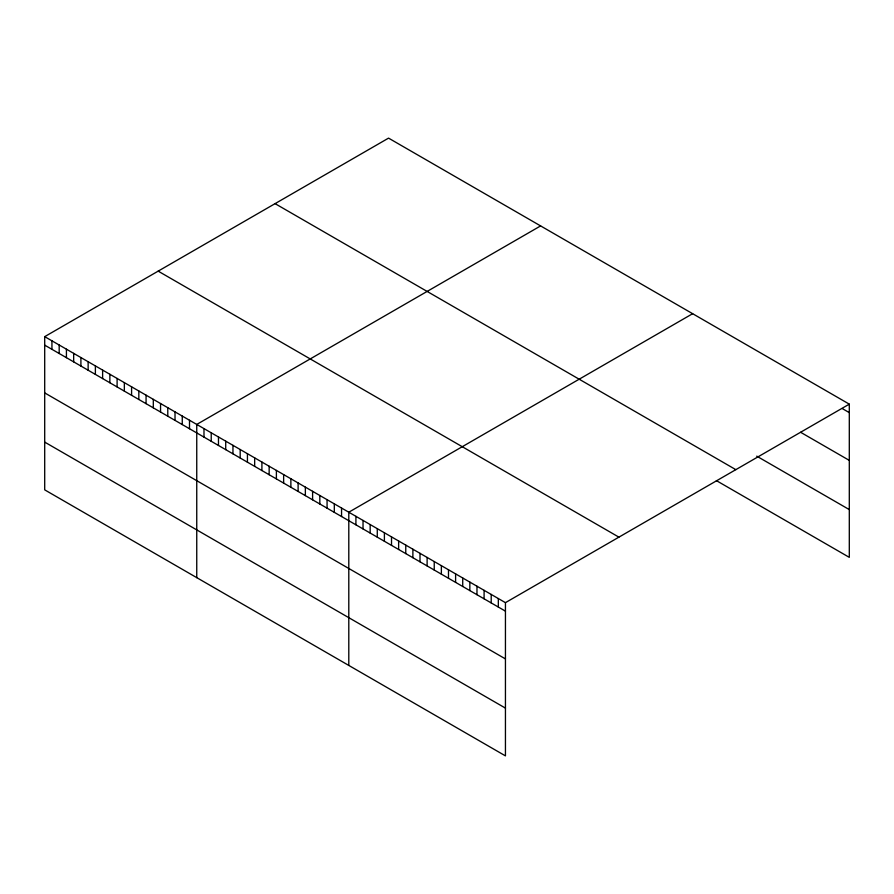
<?xml version="1.0" encoding="UTF-8"?>
<svg xmlns="http://www.w3.org/2000/svg" width="894" height="894" viewBox="0 0 894 894"><rect width="100%" height="100%" fill="white"/><g stroke="black" fill="none" stroke-linecap="round" stroke-linejoin="round"><path stroke-width="1.34" d="M44.7 336.647L505.445 602.657L505.445 755.877L44.7 489.856L44.7 336.647L388.555 138.123L849.3 404.144L849.3 557.353L716.385 480.614M540.602 225.914L196.747 424.438L196.747 577.647M692.649 313.693L348.794 512.217L348.794 665.427M505.445 602.657L849.3 404.144M842.182 408.513L849.3 412.626M800.644 432.294L849.3 460.388M756.726 456.152L849.3 509.591M275.084 203.642L735.829 469.652M158.171 271.139L618.916 537.149M44.7 345.14L505.445 611.15M44.7 392.891L505.445 658.912M44.7 442.105L505.445 708.115M498.327 598.544L498.327 607.037M491.208 594.443L491.208 602.925M484.09 590.331L484.09 598.812M476.971 586.218L476.971 594.7M469.842 582.106L469.842 590.588M462.723 577.993L462.723 586.486M455.605 573.881L455.605 582.374M448.486 569.769L448.486 578.262M441.368 565.656L441.368 574.149M434.238 561.544L434.238 570.037M427.12 557.443L427.12 565.924M420.001 553.33L420.001 561.812M412.883 549.218L412.883 557.7M405.764 545.105L405.764 553.598M398.635 540.993L398.635 549.486M391.516 536.881L391.516 545.374M384.398 532.768L384.398 541.261M377.279 528.656L377.279 537.149M370.161 524.554L370.161 533.036M363.031 520.442L363.031 528.924M355.913 516.33L355.913 524.812M341.553 508.038L341.553 516.52M334.311 503.858L334.311 512.34M327.07 499.679L327.07 508.161M319.828 495.499L319.828 503.981M312.598 491.32L312.598 499.802M305.357 487.129L305.357 495.622M298.115 482.95L298.115 491.443M290.874 478.771L290.874 487.264M283.633 474.591L283.633 483.084M276.391 470.412L276.391 478.905M269.15 466.232L269.15 474.725M261.908 462.053L261.908 470.546M254.667 457.873L254.667 466.366M247.426 453.694L247.426 462.187M240.184 449.514L240.184 457.996M232.954 445.335L232.954 453.817M225.713 441.155L225.713 449.637M218.471 436.976L218.471 445.458M211.23 432.797L211.23 441.278M203.988 428.617L203.988 437.099M189.506 420.247L189.506 428.74M182.264 416.068L182.264 424.561M175.023 411.888L175.023 420.381M167.781 407.709L167.781 416.202M160.551 403.529L160.551 412.022M153.31 399.35L153.31 407.843M146.068 395.17L146.068 403.663M138.827 390.991L138.827 399.484M131.586 386.811L131.586 395.304M124.344 382.632L124.344 391.114M117.103 378.453L117.103 386.934M109.861 374.273L109.861 382.755M102.62 370.094L102.62 378.575M95.379 365.914L95.379 374.396M88.137 361.735L88.137 370.217M80.907 357.544L80.907 366.037M73.666 353.365L73.666 361.858M66.424 349.185L66.424 357.678M59.183 345.006L59.183 353.499M51.941 340.826L51.941 349.319"/></g></svg>
